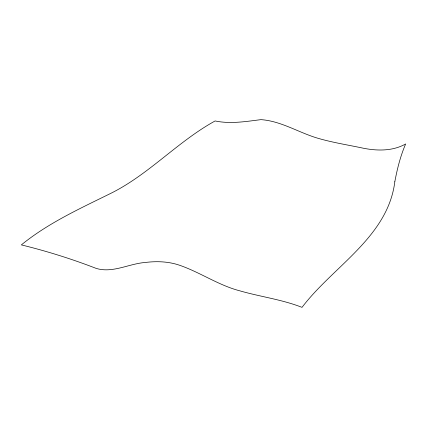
<?xml version="1.0" encoding="UTF-8"?>
<svg xmlns="http://www.w3.org/2000/svg" width="427" height="427" viewBox="0 0 427 427"><rect width="100%" height="100%" fill="white"/><g stroke="black" fill="none" stroke-linecap="round" stroke-linejoin="round"><path stroke-width="0.64" d="M394.82 181.758C387.871 237.065 333.092 266.277 302.028 307.36C281.948 299.482 260.406 296.776 239.771 290.819C218.443 285.252 200.14 272.314 179.42 265.194C168.532 261.489 156.805 261.03 145.463 262.456C128.938 263.63 112.723 273.456 96.139 268.38C71.747 258.943 46.756 251.119 21.35 244.895C48.347 222.873 80.308 208.435 111.298 193.105C149.263 174.099 177.931 141.364 215.107 120.958C230.399 124.166 245.765 121.524 260.956 119.64C281.735 121.06 299.749 133.325 319.567 138.732C333.967 142.815 348.795 145.1 363.414 148.233C377.463 150.998 392.829 151.195 405.65 143.963C400.435 156.042 397.227 168.857 394.82 181.758"/></g></svg>
